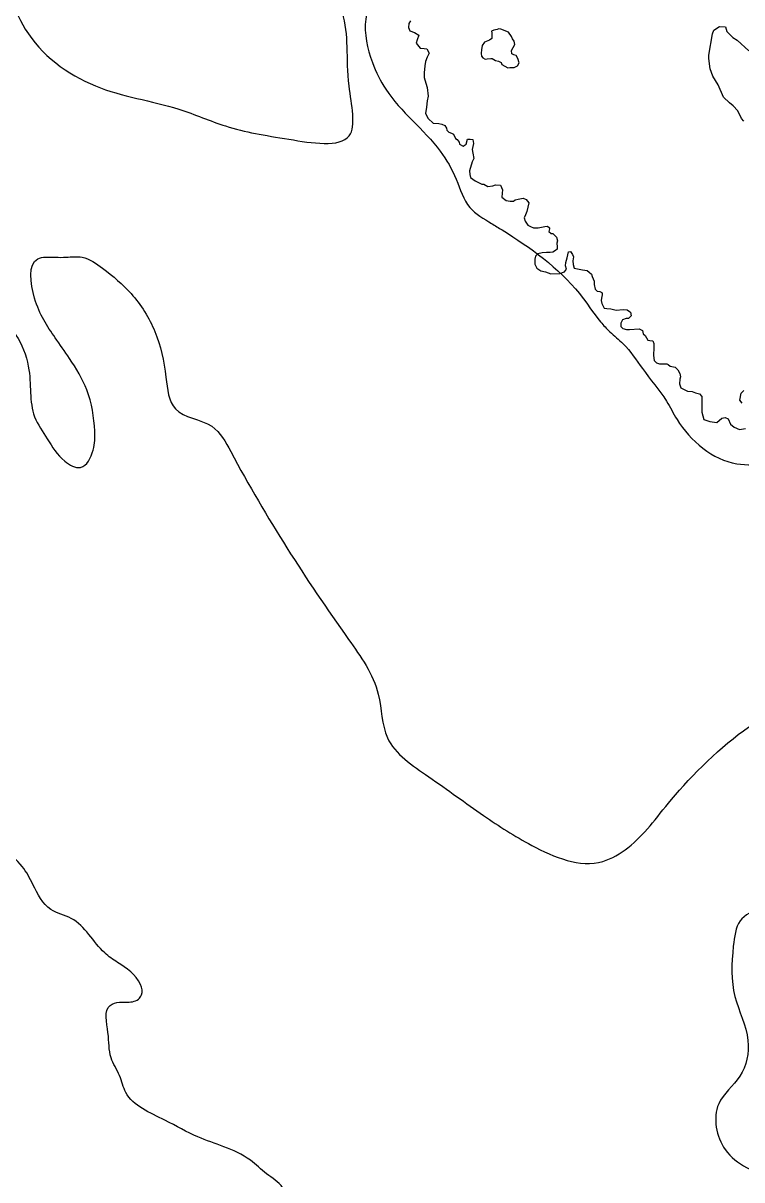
# Model space of a CAD drawing. Header units: millimetres. Extents: x 0 to 6558, y 60 to 10727.
# Drawn here: x 1676.4 to 1893.5, y 8761.3 to 9110.6 of the extents above; entities that cross this region are included whole.
import ezdxf

# ---------------------------------------------------------------- set-up
doc = ezdxf.new("R2010")
doc.units = ezdxf.units.MM
doc.layers.add('0 LAGUNA', color=140, linetype='Continuous', lineweight=30)

msp = doc.modelspace()

# ---------------------------------------------------------------- linework, layer by layer
at = {"layer": '0 LAGUNA'}
for points in [[(1793.372, 9111.334), (1792.929, 9110.511), (1792.802, 9109.246), (1793.246, 9108.233), (1794.639, 9107.727), (1795.906, 9106.968), (1795.399, 9105.512), (1795.146, 9104.563), (1796.349, 9103.044), (1797.489, 9102.981), (1798.313, 9102.791), (1799.036, 9101.503), (1798.476, 9100.316), (1797.917, 9099.058), (1797.777, 9097.661), (1797.497, 9095.635), (1797.567, 9094.168), (1798.057, 9092.422), (1798.407, 9091.164), (1798.756, 9088.51), (1798.476, 9087.113), (1798.267, 9085.226), (1797.917, 9083.34), (1798.7, 9081.778), (1800.293, 9080.38), (1800.293, 9080.38), (1801.935, 9080.331), (1802.852, 9080.042), (1803.818, 9079.656), (1804.252, 9078.933), (1804.349, 9078.306), (1805.025, 9077.63), (1805.797, 9077.341), (1806.376, 9077.052), (1807.004, 9075.798), (1807.535, 9075.412), (1808.066, 9074.64), (1808.211, 9074.013), (1809.344, 9073.426), (1810.197, 9074.065), (1810.197, 9074.065), (1810.677, 9075.556), (1810.677, 9075.556), (1811.476, 9075.609), (1812.276, 9075.449), (1812.489, 9074.278), (1812.489, 9074.278), (1812.062, 9072.414), (1812.222, 9071.296), (1812.542, 9069.699), (1812.062, 9068.687), (1812.062, 9068.687), (1811.263, 9066.025), (1811.369, 9064.854), (1811.583, 9064.002), (1812.915, 9062.937), (1814.941, 9061.978), (1815.58, 9061.925), (1815.58, 9061.925), (1816.806, 9061.286), (1816.806, 9061.286), (1818.298, 9061.446), (1819.098, 9061.765), (1820.59, 9061.712), (1820.59, 9061.712), (1821.23, 9060.274), (1821.123, 9059.21), (1821.009, 9058.066), (1822.296, 9057.08), (1822.296, 9057.08), (1823.522, 9056.813), (1824.481, 9056.867), (1825.067, 9057.239), (1825.92, 9057.452), (1825.92, 9057.452), (1827.413, 9057.719), (1828.372, 9057.293), (1829.117, 9056.297), (1828.565, 9053.687), (1828.123, 9052.731), (1827.718, 9051.812), (1828.049, 9050.782), (1828.896, 9049.643), (1829.705, 9049.202), (1830.589, 9048.797), (1831.987, 9048.797), (1834.034, 9049.159), (1834.771, 9049.261), (1835.355, 9048.804), (1835.38, 9048.474), (1835.202, 9047.662), (1835.888, 9047.053), (1836.371, 9047.103), (1837.54, 9045.936), (1837.845, 9044.895), (1837.565, 9044.184), (1837.744, 9043.095), (1837.708, 9042.381), (1837.172, 9041.988), (1836.386, 9041.417), (1835.6, 9041.346), (1834.457, 9041.346), (1833.171, 9041.275), (1831.92, 9040.953), (1831.206, 9040.204), (1830.991, 9039.276), (1830.956, 9037.848), (1831.599, 9036.563), (1832.813, 9035.814), (1834.207, 9035.457), (1835.779, 9034.85), (1838.494, 9034.957), (1839.924, 9035.492), (1840.495, 9036.278), (1840.209, 9037.313), (1840.317, 9038.276), (1840.745, 9039.704), (1841.174, 9041.56), (1841.71, 9041.596), (1842.389, 9040.775), (1842.603, 9040.061), (1842.425, 9038.776), (1842.532, 9037.67), (1842.889, 9036.563), (1845.394, 9036.066), (1846.751, 9035.915), (1847.404, 9035.413), (1848.057, 9034.761), (1848.308, 9034.108), (1848.861, 9032.703), (1848.861, 9031.699), (1849.163, 9030.243), (1849.81, 9029.68), (1850.573, 9029.531), (1851.248, 9029.306), (1851.352, 9028.962), (1851.322, 9028.393), (1851.233, 9028.184), (1851.054, 9026.839), (1851.223, 9025.952), (1851.561, 9025.149), (1851.941, 9024.558), (1852.702, 9024.389), (1853.886, 9024.305), (1855.577, 9023.925), (1857.66, 9024.087), (1858.857, 9024.057), (1859.528, 9023.562), (1859.849, 9023.299), (1860.083, 9022.191), (1859.236, 9021.433), (1858.536, 9021.433), (1857.427, 9021.054), (1856.931, 9019.975), (1856.96, 9018.954), (1857.573, 9018.371), (1858.682, 9018.138), (1859.587, 9018.138), (1862.441, 9018.265), (1863.483, 9017.812), (1863.483, 9017.812), (1863.71, 9016.771), (1864.299, 9016.318), (1864.299, 9016.318), (1865.069, 9014.87), (1865.704, 9014.779), (1865.704, 9014.779), (1866.565, 9014.689), (1866.927, 9013.874), (1866.927, 9012.697), (1866.785, 9010.278), (1867.064, 9008.765), (1867.742, 9008.009), (1868.579, 9007.69), (1869.336, 9007.69), (1870.053, 9007.69), (1870.811, 9007.69), (1871.289, 9007.531), (1871.887, 9007.053), (1873.331, 9006.674), (1874.194, 9005.935), (1874.749, 9004.795), (1874.934, 9003.84), (1874.718, 9003.071), (1874.687, 9001.685), (1875.079, 9000.483), (1877.116, 8999.487), (1878.503, 8999.357), (1879.501, 8998.967), (1880.671, 8998.621), (1880.671, 8998.621), (1881.365, 8997.841), (1881.451, 8996.932), (1881.365, 8996.109), (1881.408, 8995.589), (1881.387, 8993.143), (1882.057, 8990.95), (1883.825, 8990.341), (1885.898, 8990.037), (1887.422, 8991.316), (1888.459, 8991.559), (1889.373, 8991.133), (1890.044, 8989.489), (1891.141, 8988.636), (1892.787, 8987.905), (1894.616, 8988.149)], [(1894.064, 9081.014), (1893.383, 9081.779), (1892.276, 9084.075), (1890.914, 9085.606), (1889.722, 9086.541), (1887.926, 9088.275), (1886.309, 9092.017), (1884.777, 9094.568), (1883.925, 9096.779), (1883.5, 9099.925), (1883.5, 9100.945), (1884.606, 9107.408), (1885.032, 9108.428), (1886.734, 9109.534), (1888.607, 9109.449), (1888.948, 9108.088), (1890.82, 9106.303), (1892.097, 9105.452), (1895.587, 9102.221)], [(1817.982, 9107.634), (1817.939, 9105.97), (1817.256, 9105.458), (1816.743, 9105.245), (1816.743, 9105.245), (1815.761, 9104.818), (1815.078, 9103.837), (1814.907, 9103.112), (1814.822, 9102.6), (1814.779, 9101.448), (1814.822, 9100.638), (1815.249, 9100.126), (1815.249, 9100.126), (1815.932, 9099.742), (1816.615, 9099.827), (1816.615, 9099.827), (1817.64, 9099.955), (1818.11, 9099.913), (1818.11, 9099.913), (1819.049, 9099.358), (1819.988, 9099.145), (1820.757, 9098.761), (1820.757, 9098.761), (1821.013, 9098.121), (1821.013, 9098.121), (1822.849, 9097.14), (1823.404, 9097.182), (1824.728, 9097.182), (1825.71, 9097.737), (1826.222, 9098.633), (1825.881, 9099.87), (1825.369, 9100.851), (1824.643, 9101.022), (1824.002, 9101.363), (1823.874, 9102.301), (1824.899, 9104.178), (1824.814, 9104.647), (1824.686, 9105.202), (1824.258, 9105.842), (1823.874, 9106.61), (1822.978, 9107.847), (1820.672, 9108.785), (1820.074, 9108.828), (1819.562, 9108.657), (1819.092, 9108.529), (1818.579, 9108.487), (1817.854, 9108.188), (1817.982, 9107.634)], [(1893.58, 8995.884), (1892.848, 8996.736), (1893.275, 8998.868), (1894.067, 8999.66)]]:
    msp.add_lwpolyline(points, dxfattribs=at)
at = {"layer": '0 LAGUNA', "end_tangent": (-0.8531707, 0.5216318)}
msp.add_spline([(1824.181, 9381.877), (1816.11, 9376.95), (1815.213, 9363.512), (1809.833, 9359.481), (1801.313, 9361.272), (1793.69, 9373.814), (1784.274, 9376.95), (1773.961, 9375.606), (1771.271, 9380.533), (1766.339, 9384.565), (1760.061, 9389.492), (1752.887, 9389.94), (1747.955, 9389.044), (1742.574, 9386.357), (1741.677, 9381.429), (1735.848, 9372.023), (1730.019, 9367.543), (1717.465, 9356.793), (1710.29, 9352.762), (1700.426, 9349.178), (1691.458, 9338.876), (1688.767, 9329.469), (1689.216, 9316.479), (1690.113, 9306.176), (1683.835, 9293.634), (1675.764, 9292.291), (1672.177, 9294.978), (1664.555, 9298.114), (1646.47, 9307.091), (1629.022, 9294.722), (1624.519, 9279.541), (1614.952, 9271.108), (1605.947, 9264.361), (1609.504, 9268.907), (1609.504, 9230.634), (1616.561, 9210.49), (1623.619, 9200.418), (1631.685, 9183.296), (1643.783, 9173.224), (1661.931, 9152.073), (1665.964, 9146.03), (1667.98, 9133.944), (1672.013, 9119.843), (1677.054, 9108.764), (1698.227, 9091.642), (1723.432, 9084.592), (1737.547, 9079.556), (1756.702, 9075.527), (1774.85, 9076.534), (1774.85, 9091.642), (1772.834, 9113.8), (1762.752, 9132.937), (1756.702, 9160.131), (1755.044, 9184.078), (1760.741, 9191.305), (1775.859, 9196.39), (1769.71, 9177.923), (1780.621, 9154.168), (1786.768, 9131.658), (1779.891, 9111.786), (1781.908, 9098.692), (1785.941, 9090.635), (1802.369, 9071.939), (1807.229, 9063.442), (1811.361, 9054.945), (1817.923, 9050.089), (1821.082, 9048.147), (1844.425, 9028.924), (1850.838, 9020.383), (1853.616, 9017.394), (1857.678, 9013.764), (1863.449, 9006.29), (1870.716, 8996.468), (1873.922, 8990.916), (1891.978, 8977.538), (1901.417, 8977.538), (1909.676, 8978.01), (1918.878, 8978.245), (1930.204, 8974.002), (1931.148, 8966.695), (1931.384, 8959.387), (1929.26, 8945.715), (1934.924, 8932.986), (1935.159, 8930.157), (1930.781, 8912.185), (1936.09, 8898.926), (1939.077, 8893.953), (1942.063, 8889.976), (1950.359, 8884.672), (1960.984, 8879.743), (1962.968, 8870.418), (1970.268, 8866.44), (1981.411, 8847.445), (1980.578, 8832.882), (1980.578, 8821.648), (1983.077, 8809.997), (1985.576, 8802.924), (1995.572, 8792.106), (2013.898, 8783.784), (2024.727, 8793.354), (2032.641, 8802.092), (2040.555, 8802.924), (2060.131, 8790.025), (2068.044, 8788.777), (2082.205, 8789.193), (2097.2, 8801.259), (2088.453, 8818.735), (2071.376, 8837.043), (2061.38, 8860.344), (2060.964, 8877.819), (2055.549, 8900.288), (2053.05, 8916.099), (2049.301, 8935.239), (2065.545, 8941.897), (2072.626, 8943.561), (2084.705, 8938.568), (2094.284, 8922.34), (2096.783, 8907.778), (2104.28, 8885.725), (2108.029, 8860.76), (2119.004, 8829.179), (2126.496, 8810.467), (2127.432, 8802.047), (2136.798, 8789.885), (2135.861, 8771.173), (2165.83, 8778.658), (2162.084, 8818.888), (2158.338, 8850.697), (2167.703, 8888.12), (2179.979, 8915.105), (2179.979, 8929.286), (2167.321, 8948.532), (2179.979, 8971.387), (2166.767, 8982.613), (2165.83, 8998.518), (2157.426, 9020.26), (2173.833, 9048.765), (2174.466, 9056.35), (2173.991, 9061.407), (2173.675, 9066.305), (2171.46, 9070.572), (2173.969, 9094.275), (2176.918, 9097.657), (2177.354, 9105.076), (2176.372, 9110.313), (2174.952, 9113.804), (2174.733, 9117.841), (2174.733, 9120.241), (2175.409, 9133.964), (2174.225, 9140.952), (2172.396, 9147.617), (2172.396, 9152.025), (2173.903, 9157.185), (2175.219, 9179.709), (2175.068, 9192.106), (2172.949, 9197.699), (2173.817, 9226.592), (2171.554, 9233.507), (2170.224, 9240.82), (2169.958, 9246.005), (2173.882, 9273.481), (2173.214, 9281.158), (2172.713, 9286.165), (2174.231, 9294.403), (2172.845, 9327.69), (2169.909, 9332.717), (2168.453, 9353.121), (2165.561, 9359.52), (2164.527, 9365.506), (2160.601, 9372.525), (2156.469, 9376.034), (2150.89, 9376.653), (2148.41, 9375.002), (2145.311, 9367.777), (2140.352, 9363.029), (2128.781, 9364.062), (2124.028, 9369.016), (2119.482, 9373.97), (2112.457, 9380.781), (2105.638, 9384.497), (2095.513, 9390.483), (2086.835, 9393.373), (2075.883, 9395.024), (2042.633, 9393.549), (2026.651, 9392.098), (2019.968, 9388.615), (2016.772, 9382.809), (2013.866, 9377.003), (2008.926, 9372.068), (1996.432, 9369.456), (1990.33, 9375.842)], degree=3, dxfattribs=at)
at = {"layer": '0 LAGUNA'}
msp.add_spline([(1600.476, 9014.937), (1582.902, 9015.366), (1578.033, 9012.039), (1572.396, 9006.407), (1565.99, 9002.823), (1558.046, 9000.263), (1556.509, 8992.328), (1557.021, 8986.952), (1559.584, 8975.689), (1562.402, 8967.753), (1561.633, 8964.169), (1565.477, 8956.49), (1567.784, 8953.93), (1568.809, 8949.834), (1570.602, 8945.738), (1574.958, 8942.923), (1584.245, 8930.42), (1589.29, 8928.26), (1596.858, 8926.46), (1602.263, 8923.94), (1606.947, 8919.62), (1608.749, 8914.94), (1612.713, 8906.301), (1617.398, 8904.501), (1621.001, 8900.901), (1627.848, 8894.421), (1641.181, 8893.341), (1650.91, 8882.182), (1654.153, 8873.542), (1659.198, 8868.502), (1664.964, 8864.543), (1670.008, 8861.303), (1676.134, 8855.903), (1679.377, 8850.503), (1684.783, 8842.943), (1690.933, 8840.276), (1701.075, 8829.828), (1704.878, 8826.979), (1711.85, 8820.33), (1712.167, 8817.164), (1711.216, 8815.898), (1707.413, 8814.948), (1705.511, 8814.948), (1702.659, 8813.998), (1702.025, 8805.766), (1702.976, 8798.167), (1705.511, 8792.785), (1707.413, 8787.719), (1719.247, 8779.334), (1729.208, 8774.261), (1737.02, 8771.334), (1745.028, 8767.237), (1749.911, 8763.14), (1754.794, 8759.042), (1757.333, 8753.969), (1761.825, 8750.262), (1775.818, 8742.584), (1785.431, 8733.255), (1788.727, 8732.157), (1796.143, 8728.041), (1801.087, 8725.298), (1806.855, 8722.554), (1811.524, 8723.377), (1817.017, 8721.456), (1823.059, 8717.889), (1836.314, 8698.706), (1848.615, 8694.282), (1865.343, 8684.943), (1880.595, 8677.571), (1890.928, 8673.147), (1903.72, 8665.774), (1927.829, 8651.029), (1935.701, 8647.096), (1950.462, 8638.741), (1962.27, 8640.215), (1964.238, 8646.605), (1963.254, 8657.418), (1951.938, 8663.316), (1940.129, 8672.164), (1932.257, 8677.079), (1920.941, 8688.875), (1916.021, 8698.214), (1924.877, 8699.197), (1927.829, 8698.706), (1934.225, 8699.197), (1946.033, 8717.875), (1941.114, 8725.248), (1927.829, 8739.502), (1914.545, 8752.773), (1902.736, 8761.128), (1888.468, 8770.467), (1886.5, 8784.23), (1892.896, 8792.585), (1895.356, 8803.399), (1891.42, 8816.67), (1890.922, 8831.899), (1892.998, 8839.502), (1907.601, 8844.029), (1914.648, 8845.057), (1922.703, 8849.554), (1936.834, 8860.38), (1925.124, 8875.977), (1920.385, 8889.902), (1916.203, 8900.486), (1872.241, 8876.136), (1859.095, 8861.621), (1851.484, 8857.473), (1830.035, 8862.312), (1815.505, 8871.298), (1798.899, 8883.048), (1786.445, 8894.798), (1783.677, 8907.931), (1774.682, 8924.52), (1739.114, 8981.215), (1733.382, 8988.851), (1722.394, 8994.101), (1719.528, 9003.645), (1716.184, 9017.485), (1709.018, 9028.938), (1700.42, 9036.574), (1694.209, 9039.914), (1689.432, 9039.914), (1686.088, 9039.914), (1680.833, 9039.437), (1679.878, 9027.506), (1686.088, 9015.576), (1690.388, 9009.372), (1695.643, 8999.827), (1698.031, 8987.419), (1697.553, 8981.693), (1693.731, 8976.443), (1688.954, 8978.352), (1683.7, 8985.033), (1679.878, 8991.714), (1677.967, 9006.986), (1666.979, 9021.302), (1662.202, 9020.348), (1655.992, 9009.849), (1655.037, 9003.168), (1646.438, 9005.077), (1640.706, 9011.281), (1635.928, 9006.031), (1621.597, 9010.326), (1619.208, 9009.849), (1605.833, 9011.281), (1600.476, 9014.937)], degree=3, dxfattribs=at)

doc.saveas('drawing.dxf')
